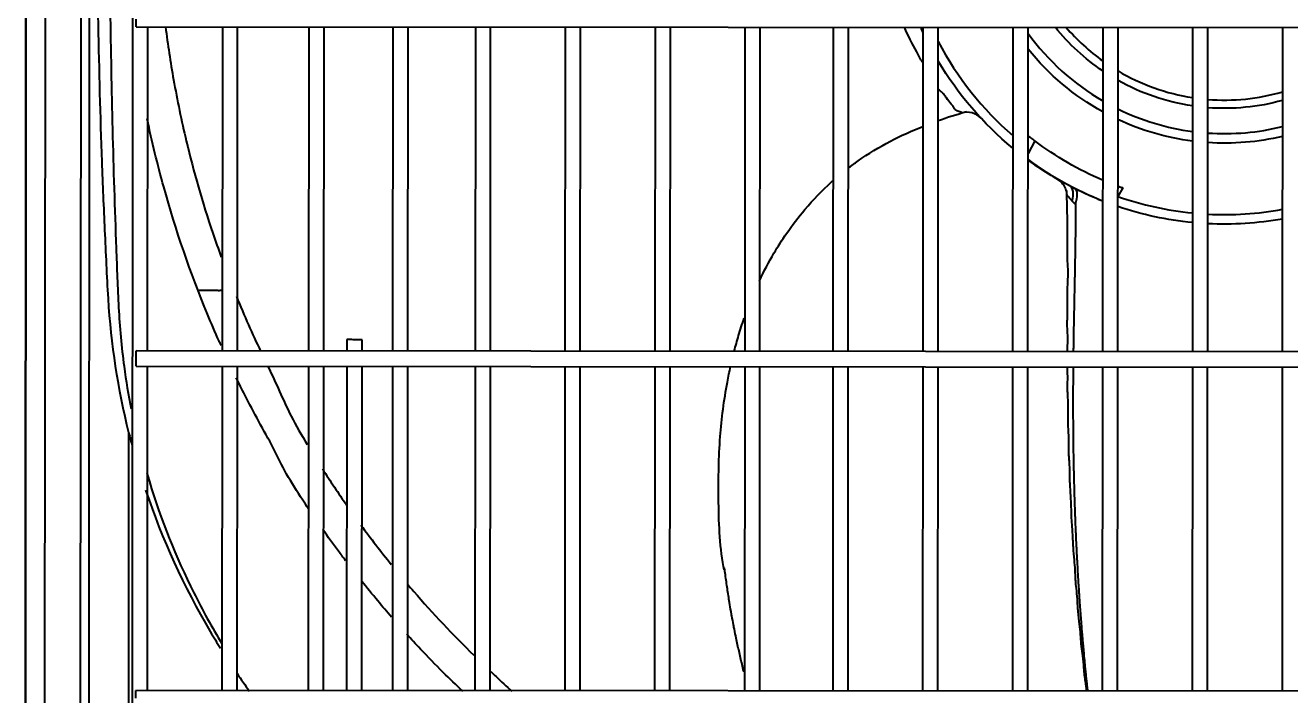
# Model space of a CAD drawing. Extents: x 58467 to 79089, y -33726 to -17391.
# Drawn here: x 78372.47 to 78405.56, y -20564.67 to -20547.14 of the extents above; entities that cross this region are included whole.
import ezdxf

# ---------------------------------------------------------------- set-up
doc = ezdxf.new("R2010")
doc.units = 0
doc.header["$LTSCALE"] = 100
doc.layers.add('+ENTE-ST-DOSEME USTU KONDDRENAJ', color=110, linetype='DOSEMEUSTUKONDENSDRENAJ_LINE', lineweight=40)
doc.linetypes.add('DOSEMEUSTUKONDENSDRENAJ_LINE', pattern='A,300,-40,["CD",Standard,S=15,R=0,X=-35,Y=-7.5],0', length=340)

# ---------------------------------------------------------------- blocks, each defined once
blk = doc.blocks.new('4. KAT')
at = {"color": 3}
for p, q in [((54063.06, -33274.579, -3.339), (54063.102, -33206.528, -3.339)), ((54063.102, -33206.574, -3.339), (54063.06, -33274.579, -3.339)), ((54063.102, -33206.574, -3.339), (54063.06, -33274.579, -3.339)), ((54063.601, -33206.528, -3.339), (54063.56, -33274.58, -3.339)), ((54064.504, -33268.145, -3.339), (54064.534, -33219.089, -3.339)), ((54064.746, -33219.177, -3.339), (54064.716, -33267.993, -3.339)), ((54065.879, -33220.922, -3.339), (54065.851, -33266.314, -3.339)), ((54065.962, -33248.257, -3.339), (54065.962, -33248.057, -3.339)), ((54065.962, -33248.257, -3.339), (54184.325, -33248.329, -3.339)), ((54066.257, -33256.736, -3.339), (54066.262, -33248.257, -3.339)), ((54068.212, -33248.258, -3.339), (54068.206, -33256.737, -3.339)), ((54068.606, -33256.738, -3.339), (54068.612, -33248.258, -3.339)), ((54070.471, -33248.26, -3.339), (54070.466, -33256.738, -3.339)), ((54070.865, -33256.739, -3.339), (54070.871, -33248.26, -3.339)), ((54072.67, -33248.261, -3.339), (54072.665, -33256.74, -3.339)), ((54073.065, -33256.74, -3.339), (54073.07, -33248.261, -3.339)), ((54074.827, -33248.262, -3.339), (54074.822, -33256.741, -3.339)), ((54075.222, -33256.741, -3.339), (54075.227, -33248.263, -3.339)), ((54077.176, -33248.264, -3.339), (54077.171, -33256.742, -3.339)), ((54077.571, -33256.743, -3.339), (54077.576, -33248.264, -3.339)), ((54079.526, -33248.265, -3.339), (54079.521, -33256.744, -3.339)), ((54079.921, -33256.744, -3.339), (54079.926, -33248.265, -3.339)), ((54081.876, -33248.267, -3.339), (54081.871, -33256.745, -3.339)), ((54082.27, -33256.745, -3.339), (54082.276, -33248.267, -3.339)), ((54084.182, -33248.268, -3.339), (54084.177, -33256.747, -3.339)), ((54084.577, -33256.747, -3.339), (54084.582, -33248.268, -3.339)), ((54086.532, -33248.269, -3.339), (54086.527, -33256.748, -3.339)), ((54086.927, -33256.748, -3.339), (54086.932, -33248.27, -3.339)), ((54088.882, -33248.271, -3.339), (54088.876, -33256.749, -3.339)), ((54089.276, -33256.75, -3.339), (54089.282, -33248.271, -3.339)), ((54091.231, -33248.272, -3.339), (54091.226, -33256.751, -3.339)), ((54091.626, -33256.751, -3.339), (54091.631, -33248.273, -3.339)), ((54093.581, -33248.274, -3.339), (54093.576, -33256.752, -3.339)), ((54093.976, -33256.753, -3.339), (54093.981, -33248.274, -3.339)), ((54095.93, -33248.275, -3.339), (54095.925, -33256.754, -3.339)), ((54088.042, -33250.642, -3.339), (54088.031, -33250.63, -3.339)), ((54089.28, -33251.154, -3.339), (54089.3, -33251.118, -3.339)), ((54089.46, -33251.242, -3.339), (54089.28, -33251.57, -3.339)), ((54091.753, -33252.466, -3.339), (54091.628, -33252.693, -3.339)), ((54068.101, -33255.151, -3.339), (54067.602, -33255.151, -3.339)), ((54071.465, -33256.439, -3.339), (54071.465, -33256.739, -3.339)), ((54071.865, -33256.74, -3.339), (54071.865, -33256.44, -3.339)), ((54065.956, -33256.936, -3.339), (54065.957, -33256.736, -3.339)), ((54065.956, -33257.136, -3.339), (54065.956, -33256.936, -3.339)), ((54184.319, -33256.808, -3.339), (54065.957, -33256.736, -3.339)), ((54065.956, -33257.136, -3.339), (54184.319, -33257.208, -3.339)), ((54066.251, -33265.615, -3.339), (54066.256, -33257.136, -3.339)), ((54068.206, -33257.137, -3.339), (54068.201, -33265.616, -3.339)), ((54068.601, -33265.616, -3.339), (54068.606, -33257.138, -3.339)), ((54070.465, -33257.138, -3.339), (54070.46, -33265.617, -3.339)), ((54070.86, -33265.617, -3.339), (54070.865, -33257.139, -3.339)), ((54071.465, -33257.139, -3.339), (54071.46, -33265.618, -3.339)), ((54071.86, -33265.618, -3.339), (54071.865, -33257.14, -3.339)), ((54072.665, -33257.14, -3.339), (54072.66, -33265.618, -3.339)), ((54073.06, -33265.618, -3.339), (54073.065, -33257.14, -3.339)), ((54074.821, -33257.141, -3.339), (54074.816, -33265.619, -3.339)), ((54075.216, -33265.62, -3.339), (54075.221, -33257.141, -3.339)), ((54077.171, -33257.142, -3.339), (54077.166, -33265.621, -3.339)), ((54077.566, -33265.621, -3.339), (54077.571, -33257.143, -3.339)), ((54079.521, -33257.144, -3.339), (54079.515, -33265.622, -3.339)), ((54079.915, -33265.623, -3.339), (54079.921, -33257.144, -3.339)), ((54081.87, -33257.145, -3.339), (54081.865, -33265.624, -3.339)), ((54082.265, -33265.624, -3.339), (54082.27, -33257.145, -3.339)), ((54084.177, -33257.147, -3.339), (54084.172, -33265.625, -3.339)), ((54084.572, -33265.625, -3.339), (54084.577, -33257.147, -3.339)), ((54086.527, -33257.148, -3.339), (54086.521, -33265.627, -3.339)), ((54086.921, -33265.627, -3.339), (54086.926, -33257.148, -3.339)), ((54088.876, -33257.149, -3.339), (54088.871, -33265.628, -3.339)), ((54089.271, -33265.628, -3.339), (54089.276, -33257.15, -3.339)), ((54091.226, -33257.151, -3.339), (54091.221, -33265.629, -3.339)), ((54091.621, -33265.63, -3.339), (54091.626, -33257.151, -3.339)), ((54093.575, -33257.152, -3.339), (54093.57, -33265.631, -3.339)), ((54093.97, -33265.631, -3.339), (54093.975, -33257.153, -3.339)), ((54095.925, -33257.154, -3.339), (54095.92, -33265.632, -3.339)), ((54065.764, -33267.559, -3.339), (54065.77, -33258.88, -3.339)), ((54075.216, -33265.132, -3.339), (54075.239, -33265.117, -3.339)), ((54184.314, -33265.687, -3.339), (54065.951, -33265.615, -3.339)), ((54065.951, -33265.815, -3.339), (54065.951, -33265.615, -3.339))]:
    blk.add_line(p, q, dxfattribs=at)
at = {"color": 3, "extrusion": (0, 0, -1)}
for radius, start, end in [(8.699, 334.9544, 335.9075), (5.671, 304.128, 321.2055), (6.582, 298.9136, 321.2224), (8.699, 309.5, 329.3225), (5.671, 278.4443, 299.3749), (5.671, 254.4874, 274.3774), (6.582, 277.2743, 295.0099), (8.191, 292.8743, 307.2082), (6.582, 256.6811, 273.7755), (8.699, 297.7046, 306.1661), (8.699, 275.5067, 288.6678), (8.699, 259.97, 272.8647)]:
    blk.add_arc((-54094.413, -33244.719, 3.339), radius, start, end, dxfattribs=at)
at = {"color": 3}
for centre, radius, start, end in [((54094.413, -33244.719, -3.339), 5.455, 220.6507, 234.3195), ((54094.413, -33244.719, -3.339), 8.449, 207.6919, 229.0906), ((54094.413, -33244.719, -3.339), 6.332, 215.8751, 239.832), ((54094.413, -33244.719, -3.339), 5.455, 239.337, 261.2182), ((54094.413, -33244.719, -3.339), 5.455, 265.4482, 286.1482), ((54094.413, -33244.719, -3.339), 6.332, 243.9326, 262.4389), ((54094.413, -33244.719, -3.339), 6.332, 266.0782, 283.8589), ((54094.413, -33244.719, -3.339), 8.691, 233.7985, 248.508), ((54094.413, -33244.719, -3.339), 8.449, 250.7519, 264.331), ((54094.413, -33244.719, -3.339), 8.449, 267.0506, 280.3304), ((54068.101, -33254.651, -3.339), 0.5, 269.9651, 282.2713)]:
    blk.add_arc(centre, radius, start, end, dxfattribs=at)
at = {"color": 3, "extrusion": (-5.02823e-06, 5.39341e-06, 1)}
blk.add_arc((54087.685, -33250.992, -3.792), 0.5, 43.0528, 106.4328, dxfattribs=at)
at = {"color": 3}
blk.add_ellipse((54090.136, -33252.863, -3.339), major_axis=(-0.232, -0.443), ratio=0.512974, start_param=1.938544, end_param=3.141593, dxfattribs=at)
for points, knots in [([(54065.77, -33258.88, -3.339), (54065.483, -33257.726, -3.339), (54065.305, -33256.554, -3.339), (54065.196, -33254.769, -3.339), (54065.17, -33254.173, -3.339), (54065.115, -33252.98, -3.339), (54065.091, -33252.383, -3.339), (54064.983, -33249.395, -3.339), (54064.941, -33246.998, -3.339), (54064.943, -33244.601, -3.339)], [0, 0, 0, 0, 0.25, 0.25, 0.375, 0.375, 0.5, 0.5, 1, 1, 1, 1]), ([(54065.262, -33244.721, -3.339), (54065.261, -33246.794, -3.339), (54065.287, -33248.867, -3.339), (54065.364, -33251.975, -3.339), (54065.397, -33253.011, -3.339), (54065.455, -33254.564, -3.339), (54065.472, -33255.082, -3.339), (54065.526, -33256.115, -3.339), (54065.574, -33256.628, -3.339), (54065.693, -33257.511, -3.339), (54065.754, -33257.883, -3.339), (54065.827, -33258.253, -3.339)], [0, 0, 0, 0, 0.45798, 0.45798, 0.686971, 0.686971, 0.801466, 0.801466, 0.915961, 0.915961, 1, 1, 1, 1]), ([(54066.725, -33248.258, -3.339), (54066.784, -33248.72, -3.339), (54066.935, -33249.714, -3.339), (54067.309, -33251.51, -3.339), (54067.752, -33253.059, -3.339), (54068.107, -33254.074, -3.339), (54068.184, -33254.285, -3.339)], [0, 0, 0, 0, 0.230715, 0.496584, 0.895571, 1, 1, 1, 1]), ([(54086.518, -33249.185, -3.339), (54086.466, -33249.095, -3.339), (54086.417, -33249.006, -3.339), (54086.251, -33248.702, -3.339), (54086.144, -33248.486, -3.339), (54086.047, -33248.27, -3.339)], [0, 0, 0, 0, 0.29522, 0.29522, 1, 1, 1, 1]), ([(54087.55, -33250.506, -3.339), (54087.549, -33250.504, -3.339), (54087.546, -33250.5, -3.339), (54087.526, -33250.493, -3.339), (54087.51, -33250.488, -3.339), (54087.46, -33250.474, -3.339), (54087.425, -33250.461, -3.339), (54087.365, -33250.418, -3.339), (54087.351, -33250.386, -3.339), (54087.313, -33250.329, -3.339), (54087.292, -33250.303, -3.339), (54087.224, -33250.227, -3.339), (54087.183, -33250.172, -3.339), (54087.125, -33250.089, -3.339), (54087.109, -33250.06, -3.339), (54087.069, -33250.007, -3.339), (54087.043, -33249.984, -3.339), (54086.986, -33249.937, -3.339), (54086.958, -33249.911, -3.339), (54086.932, -33249.884, -3.339)], [0, 0, 0, 0, 0.041274, 0.041274, 0.097669, 0.097669, 0.210461, 0.210461, 0.323252, 0.323252, 0.436043, 0.436043, 0.661626, 0.661626, 0.774417, 0.774417, 0.887208, 0.887208, 1, 1, 1, 1]), ([(54068.179, -33256.594, -3.339), (54068.161, -33256.555, -3.339), (54068.039, -33256.282, -3.339), (54067.459, -33254.93, -3.339), (54066.794, -33252.997, -3.339), (54066.373, -33251.264, -3.339), (54066.248, -33250.668, -3.339)], [0, 0, 0, 0, 0.02049, 0.143703, 0.707183, 1, 1, 1, 1]), ([(54084.572, -33251.957, -3.339), (54084.658, -33251.891, -3.339), (54085.01, -33251.632, -3.339), (54085.651, -33251.242, -3.339), (54086.238, -33250.977, -3.339), (54086.528, -33250.861, -3.339)], [0, 0, 0, 0, 0.146134, 0.586198, 1, 1, 1, 1]), ([(54089.3, -33251.118, -3.339), (54089.3, -33251.118, -3.339), (54089.303, -33251.12, -3.339), (54089.314, -33251.129, -3.339), (54089.323, -33251.136, -3.339), (54089.345, -33251.153, -3.339), (54089.358, -33251.164, -3.339), (54089.388, -33251.187, -3.339), (54089.405, -33251.2, -3.339), (54089.434, -33251.223, -3.339), (54089.447, -33251.233, -3.339), (54089.46, -33251.242, -3.339)], [0, 0, 0, 0, 0.211356, 0.211356, 0.422617, 0.422617, 0.635365, 0.635365, 0.851032, 0.851032, 1, 1, 1, 1]), ([(54082.256, -33254.899, -3.339), (54082.372, -33254.654, -3.339), (54082.592, -33254.234, -3.339), (54082.989, -33253.61, -3.339), (54083.475, -33252.972, -3.339), (54083.904, -33252.528, -3.339), (54084.166, -33252.293, -3.339), (54084.178, -33252.283, -3.339)], [0, 0, 0, 0, 0.250799, 0.438254, 0.680606, 0.985878, 1, 1, 1, 1]), ([(54090.085, -33252.275, -3.339), (54090.122, -33252.3, -3.339), (54090.192, -33252.362, -3.339), (54090.261, -33252.495, -3.339), (54090.295, -33252.603, -3.339), (54090.287, -33252.659, -3.339), (54090.287, -33252.661, -3.339)], [0, 0, 0, 0, 0.282713, 0.623797, 0.98945, 1, 1, 1, 1]), ([(54090.281, -33252.538, -3.339), (54090.288, -33252.733, -3.339), (54090.299, -33253.13, -3.339), (54090.302, -33253.551, -3.339), (54090.303, -33253.837, -3.339), (54090.302, -33253.96, -3.339), (54090.303, -33254.091, -3.339), (54090.301, -33254.2, -3.339), (54090.302, -33254.301, -3.339), (54090.308, -33254.463, -3.339), (54090.325, -33254.647, -3.339), (54090.309, -33254.927, -3.339), (54090.293, -33255.313, -3.339), (54090.304, -33255.622, -3.339), (54090.299, -33255.868, -3.339), (54090.296, -33255.994, -3.339), (54090.297, -33256.176, -3.339), (54090.315, -33256.372, -3.339), (54090.303, -33256.606, -3.339), (54090.3, -33256.718, -3.339), (54090.299, -33256.752, -3.339)], [0, 0, 0, 0, 0.133514, 0.270433, 0.286934, 0.326862, 0.357504, 0.38702, 0.40567, 0.425383, 0.498549, 0.559198, 0.624297, 0.752478, 0.802637, 0.822176, 0.83997, 0.924593, 0.976886, 1, 1, 1, 1]), ([(54090.521, -33252.891, -3.339), (54090.55, -33252.8, -3.339), (54090.566, -33252.715, -3.339), (54090.566, -33252.576, -3.339), (54090.551, -33252.523, -3.339), (54090.522, -33252.497, -3.339)], [0, 0, 0, 0, 0.5, 0.5, 1, 1, 1, 1]), ([(54090.522, -33252.497, -3.339), (54090.543, -33252.507, -3.339), (54090.563, -33252.517, -3.339), (54090.679, -33252.571, -3.339), (54090.777, -33252.614, -3.339), (54090.96, -33252.696, -3.339), (54091.047, -33252.734, -3.339), (54091.165, -33252.785, -3.339), (54091.197, -33252.799, -3.339), (54091.229, -33252.812, -3.339)], [0, 0, 0, 0, 0.087898, 0.087898, 0.500484, 0.500484, 0.864594, 0.864594, 1, 1, 1, 1]), ([(54091.629, -33252.422, -3.339), (54091.648, -33252.429, -3.339), (54091.667, -33252.436, -3.339), (54091.699, -33252.447, -3.339), (54091.714, -33252.452, -3.339), (54091.737, -33252.46, -3.339), (54091.745, -33252.463, -3.339), (54091.752, -33252.465, -3.339), (54091.753, -33252.466, -3.339), (54091.753, -33252.466, -3.339)], [0, 0, 0, 0, 0.272273, 0.272273, 0.55574, 0.55574, 0.835863, 0.835863, 1, 1, 1, 1]), ([(54090.431, -33252.815, -3.339), (54090.385, -33252.763, -3.339), (54090.341, -33252.712, -3.339), (54090.297, -33252.656, -3.339), (54090.288, -33252.647, -3.339), (54090.286, -33252.65, -3.339)], [0, 0, 0, 0, 0.677972, 0.677972, 1, 1, 1, 1]), ([(54090.519, -33252.904, -3.339), (54090.519, -33252.904, -3.339), (54090.519, -33252.904, -3.339), (54090.488, -33252.875, -3.339), (54090.459, -33252.845, -3.339), (54090.431, -33252.815, -3.339)], [0, 0, 0, 0, 0.000046, 0.000046, 1, 1, 1, 1]), ([(54090.519, -33252.904, -3.339), (54090.519, -33252.92, -3.339), (54090.519, -33252.962, -3.339), (54090.519, -33253.046, -3.339), (54090.52, -33253.138, -3.339), (54090.519, -33253.232, -3.339), (54090.519, -33253.315, -3.339), (54090.519, -33253.397, -3.339), (54090.518, -33253.493, -3.339), (54090.517, -33253.593, -3.339), (54090.516, -33253.705, -3.339), (54090.515, -33253.803, -3.339), (54090.514, -33253.91, -3.339), (54090.512, -33254.01, -3.339), (54090.51, -33254.111, -3.339), (54090.508, -33254.226, -3.339), (54090.507, -33254.328, -3.339), (54090.504, -33254.444, -3.339), (54090.502, -33254.562, -3.339), (54090.5, -33254.682, -3.339), (54090.498, -33254.787, -3.339), (54090.495, -33254.895, -3.339), (54090.493, -33255.018, -3.339), (54090.491, -33255.145, -3.339), (54090.488, -33255.271, -3.339), (54090.485, -33255.397, -3.339), (54090.483, -33255.521, -3.339), (54090.481, -33255.646, -3.339), (54090.478, -33255.77, -3.339), (54090.476, -33255.896, -3.339), (54090.473, -33256.021, -3.339), (54090.471, -33256.147, -3.339), (54090.469, -33256.273, -3.339), (54090.467, -33256.416, -3.339), (54090.465, -33256.546, -3.339), (54090.463, -33256.669, -3.339), (54090.462, -33256.727, -3.339), (54090.462, -33256.751, -3.339)], [0, 0, 0, 0, 0.014596, 0.03792, 0.072906, 0.09623, 0.119554, 0.142878, 0.166202, 0.201188, 0.224512, 0.259498, 0.282822, 0.306146, 0.341132, 0.364456, 0.399442, 0.422766, 0.457752, 0.492738, 0.516062, 0.539386, 0.574372, 0.609358, 0.632682, 0.667668, 0.702654, 0.725978, 0.760964, 0.79595, 0.819274, 0.85426, 0.889246, 0.91257, 0.959218, 0.982542, 1, 1, 1, 1]), ([(54068.58, -33255.312, -3.339), (54068.682, -33255.561, -3.339), (54068.884, -33256.037, -3.339), (54069.103, -33256.513, -3.339), (54069.211, -33256.741, -3.339)], [0, 0, 0, 0, 0.520207, 1, 1, 1, 1]), ([(54081.596, -33256.742, -3.339), (54081.632, -33256.605, -3.339), (54081.712, -33256.316, -3.339), (54081.804, -33256.03, -3.339), (54081.856, -33255.88, -3.339)], [0, 0, 0, 0, 0.471851, 1, 1, 1, 1]), ([(54071.865, -33256.44, -3.339), (54071.865, -33256.44, -3.339), (54071.863, -33256.44, -3.339), (54071.855, -33256.44, -3.339), (54071.846, -33256.44, -3.339), (54071.821, -33256.44, -3.339), (54071.806, -33256.44, -3.339), (54071.771, -33256.44, -3.339), (54071.75, -33256.44, -3.339), (54071.708, -33256.44, -3.339), (54071.685, -33256.44, -3.339), (54071.641, -33256.44, -3.339), (54071.618, -33256.44, -3.339), (54071.576, -33256.439, -3.339), (54071.556, -33256.439, -3.339), (54071.521, -33256.439, -3.339), (54071.506, -33256.439, -3.339), (54071.483, -33256.439, -3.339), (54071.474, -33256.439, -3.339), (54071.467, -33256.439, -3.339), (54071.465, -33256.439, -3.339), (54071.465, -33256.439, -3.339)], [0, 0, 0, 0, 0.072796, 0.072796, 0.180355, 0.180355, 0.287914, 0.287914, 0.395473, 0.395473, 0.503031, 0.503031, 0.61059, 0.61059, 0.718149, 0.718149, 0.825708, 0.825708, 0.933267, 0.933267, 1, 1, 1, 1]), ([(54069.405, -33257.142, -3.339), (54069.62, -33257.576, -3.339), (54069.89, -33258.26, -3.339), (54070.284, -33258.937, -3.339), (54070.434, -33259.185, -3.339)], [0, 0, 0, 0, 0.633004, 1, 1, 1, 1]), ([(54081.335, -33262.462, -3.339), (54081.329, -33262.433, -3.339), (54081.211, -33261.82, -3.339), (54081.176, -33260.649, -3.339), (54081.195, -33259.037, -3.339), (54081.346, -33257.885, -3.339), (54081.47, -33257.278, -3.339), (54081.5, -33257.143, -3.339)], [0, 0, 0, 0, 0.017033, 0.353101, 0.655124, 0.923021, 1, 1, 1, 1]), ([(54090.302, -33257.16, -3.339), (54090.303, -33257.216, -3.339), (54090.308, -33257.375, -3.339), (54090.306, -33257.54, -3.339), (54090.303, -33257.703, -3.339), (54090.304, -33257.786, -3.339), (54090.313, -33257.939, -3.339), (54090.321, -33258.117, -3.339), (54090.316, -33258.334, -3.339), (54090.315, -33258.586, -3.339), (54090.33, -33258.873, -3.339), (54090.339, -33259.102, -3.339), (54090.339, -33259.283, -3.339), (54090.338, -33259.406, -3.339), (54090.343, -33259.527, -3.339), (54090.357, -33259.694, -3.339), (54090.362, -33259.887, -3.339), (54090.364, -33260.108, -3.339), (54090.373, -33260.347, -3.339), (54090.393, -33260.6, -3.339), (54090.403, -33260.815, -3.339), (54090.406, -33260.988, -3.339), (54090.409, -33261.145, -3.339), (54090.432, -33261.351, -3.339), (54090.441, -33261.574, -3.339), (54090.449, -33261.788, -3.339), (54090.464, -33262.02, -3.339), (54090.489, -33262.265, -3.339), (54090.504, -33262.478, -3.339), (54090.511, -33262.653, -3.339), (54090.519, -33262.816, -3.339), (54090.547, -33263.027, -3.339), (54090.561, -33263.258, -3.339), (54090.575, -33263.477, -3.339), (54090.597, -33263.706, -3.339), (54090.626, -33263.945, -3.339), (54090.646, -33264.158, -3.339), (54090.657, -33264.338, -3.339), (54090.673, -33264.509, -3.339), (54090.709, -33264.727, -3.339), (54090.727, -33264.982, -3.339), (54090.75, -33265.209, -3.339), (54090.777, -33265.417, -3.339), (54090.797, -33265.548, -3.339), (54090.807, -33265.631, -3.339)], [0, 0, 0, 0, 0.020993, 0.060732, 0.0678, 0.074162, 0.086897, 0.117658, 0.135798, 0.155524, 0.197696, 0.23796, 0.254024, 0.266902, 0.278583, 0.291499, 0.323077, 0.341369, 0.36095, 0.402348, 0.440072, 0.454754, 0.466698, 0.490617, 0.521317, 0.539051, 0.558332, 0.59936, 0.637234, 0.652147, 0.664401, 0.689266, 0.720818, 0.739028, 0.758563, 0.799999, 0.837338, 0.851752, 0.864099, 0.891017, 0.924896, 0.944238, 0.965101, 1, 1, 1, 1]), ([(54090.458, -33257.153, -3.339), (54090.457, -33257.191, -3.339), (54090.457, -33257.263, -3.339), (54090.456, -33257.382, -3.339), (54090.455, -33257.511, -3.339), (54090.454, -33257.658, -3.339), (54090.453, -33257.803, -3.339), (54090.453, -33257.95, -3.339), (54090.453, -33258.098, -3.339), (54090.453, -33258.231, -3.339), (54090.454, -33258.383, -3.339), (54090.454, -33258.519, -3.339), (54090.455, -33258.687, -3.339), (54090.456, -33258.819, -3.339), (54090.457, -33258.984, -3.339), (54090.459, -33259.115, -3.339), (54090.461, -33259.279, -3.339), (54090.463, -33259.411, -3.339), (54090.466, -33259.575, -3.339), (54090.468, -33259.707, -3.339), (54090.472, -33259.874, -3.339), (54090.475, -33260.009, -3.339), (54090.479, -33260.179, -3.339), (54090.483, -33260.33, -3.339), (54090.487, -33260.496, -3.339), (54090.492, -33260.644, -3.339), (54090.497, -33260.791, -3.339), (54090.502, -33260.955, -3.339), (54090.508, -33261.102, -3.339), (54090.514, -33261.266, -3.339), (54090.52, -33261.414, -3.339), (54090.528, -33261.58, -3.339), (54090.534, -33261.731, -3.339), (54090.542, -33261.882, -3.339), (54090.55, -33262.047, -3.339), (54090.558, -33262.193, -3.339), (54090.567, -33262.355, -3.339), (54090.575, -33262.5, -3.339), (54090.584, -33262.662, -3.339), (54090.594, -33262.823, -3.339), (54090.604, -33262.968, -3.339), (54090.614, -33263.13, -3.339), (54090.624, -33263.277, -3.339), (54090.636, -33263.441, -3.339), (54090.647, -33263.588, -3.339), (54090.658, -33263.733, -3.339), (54090.67, -33263.892, -3.339), (54090.683, -33264.049, -3.339), (54090.696, -33264.207, -3.339), (54090.71, -33264.364, -3.339), (54090.722, -33264.505, -3.339), (54090.736, -33264.662, -3.339), (54090.749, -33264.804, -3.339), (54090.764, -33264.963, -3.339), (54090.779, -33265.106, -3.339), (54090.793, -33265.248, -3.339), (54090.809, -33265.404, -3.339), (54090.822, -33265.53, -3.339), (54090.831, -33265.61, -3.339), (54090.833, -33265.629, -3.339)], [0, 0, 0, 0, 0.013718, 0.025238, 0.042517, 0.059796, 0.077075, 0.094355, 0.111634, 0.128913, 0.140433, 0.163472, 0.174991, 0.19803, 0.20955, 0.232588, 0.244108, 0.267147, 0.278666, 0.301705, 0.313225, 0.336264, 0.347783, 0.370822, 0.388101, 0.405381, 0.42266, 0.439939, 0.462978, 0.474498, 0.497537, 0.514816, 0.532095, 0.549374, 0.566653, 0.589692, 0.601212, 0.624251, 0.64153, 0.658809, 0.681848, 0.693368, 0.716407, 0.733686, 0.750965, 0.768244, 0.785524, 0.808563, 0.825842, 0.843121, 0.86616, 0.877679, 0.900718, 0.917998, 0.935277, 0.952556, 0.969835, 0.992874, 1, 1, 1, 1]), ([(54070.459, -33260.855, -3.339), (54070.41, -33260.782, -3.339), (54070.212, -33260.485, -3.339), (54069.876, -33259.96, -3.339), (54069.554, -33259.274, -3.339), (54069.164, -33258.582, -3.339), (54068.841, -33257.971, -3.339), (54068.65, -33257.589, -3.339), (54068.577, -33257.441, -3.339)], [0, 0, 0, 0, 0.066649, 0.271122, 0.474015, 0.675325, 0.87505, 1, 1, 1, 1]), ([(54066.235, -33259.926, -3.339), (54066.257, -33260.002, -3.339), (54066.28, -33260.077, -3.339), (54066.606, -33261.144, -3.339), (54066.999, -33262.128, -3.339), (54067.692, -33263.514, -3.339), (54067.938, -33263.961, -3.339), (54068.201, -33264.396, -3.339)], [0, 0, 0, 0, 0.048488, 0.048488, 0.686498, 0.686498, 1, 1, 1, 1]), ([(54066.205, -33260.374, -3.339), (54066.639, -33261.666, -3.339), (54067.203, -33262.899, -3.339), (54067.985, -33264.221, -3.339), (54068.074, -33264.367, -3.339), (54068.165, -33264.512, -3.339)], [0, 0, 0, 0, 0.888615, 0.888615, 1, 1, 1, 1]), ([(54071.436, -33262.22, -3.339), (54071.373, -33262.137, -3.339), (54071.172, -33261.869, -3.339), (54070.974, -33261.597, -3.339), (54070.84, -33261.407, -3.339)], [0, 0, 0, 0, 0.307262, 1, 1, 1, 1]), ([(54081.847, -33265.127, -3.339), (54081.845, -33265.121, -3.339), (54081.83, -33265.058, -3.339), (54081.801, -33264.937, -3.339), (54081.761, -33264.764, -3.339), (54081.722, -33264.59, -3.339), (54081.684, -33264.418, -3.339), (54081.643, -33264.226, -3.339), (54081.608, -33264.052, -3.339), (54081.57, -33263.859, -3.339), (54081.541, -33263.703, -3.339), (54081.506, -33263.509, -3.339), (54081.476, -33263.333, -3.339), (54081.444, -33263.136, -3.339), (54081.416, -33262.956, -3.339), (54081.39, -33262.774, -3.339), (54081.365, -33262.592, -3.339), (54081.349, -33262.471, -3.339), (54081.342, -33262.411, -3.339)], [0, 0, 0, 0, 0.006903, 0.071665, 0.136426, 0.201188, 0.265949, 0.330711, 0.417059, 0.460233, 0.546582, 0.589756, 0.676105, 0.740866, 0.805628, 0.870389, 0.935151, 1, 1, 1, 1]), ([(54072.638, -33263.696, -3.339), (54072.517, -33263.556, -3.339), (54072.25, -33263.244, -3.339), (54071.989, -33262.925, -3.339), (54071.849, -33262.749, -3.339)], [0, 0, 0, 0, 0.451779, 1, 1, 1, 1]), ([(54073.049, -33262.827, -3.339), (54073.106, -33262.893, -3.339), (54073.653, -33263.532, -3.339), (54074.238, -33264.153, -3.339), (54074.788, -33264.695, -3.339)], [0, 0, 0, 0, 0.103466, 1, 1, 1, 1]), ([(54073.986, -33265.141, -3.339), (54073.787, -33264.939, -3.339), (54073.465, -33264.611, -3.339), (54073.153, -33264.273, -3.339), (54073.034, -33264.142, -3.339)], [0, 0, 0, 0, 0.616544, 1, 1, 1, 1]), ([(54075.23, -33265.122, -3.339), (54075.276, -33265.165, -3.339), (54075.459, -33265.337, -3.339), (54075.645, -33265.508, -3.339), (54075.785, -33265.635, -3.339)], [0, 0, 0, 0, 0.252005, 1, 1, 1, 1])]:
    blk.add_open_spline(points, degree=3, knots=knots, dxfattribs=at)
for points, degree in [([(54086.926, -33250.71, -3.339), (54087.169, -33250.623, -3.339), (54087.416, -33250.545, -3.339), (54087.667, -33250.476, -3.339)], 3), ([(54088.05, -33250.65, -3.339), (54088.054, -33250.655, -3.339), (54088.028, -33250.626, -3.339)], 2), ([(54090.368, -33252.42, -3.339), (54090.419, -33252.447, -3.339), (54090.47, -33252.472, -3.339), (54090.522, -33252.497, -3.339)], 3), ([(54090.521, -33252.891, -3.339), (54090.52, -33252.895, -3.339), (54090.519, -33252.9, -3.339), (54090.519, -33252.904, -3.339)], 3), ([(54065.77, -33258.88, -3.339), (54065.796, -33258.988, -3.339), (54065.825, -33259.098, -3.339), (54065.854, -33259.208, -3.339)], 3), ([(54070.83, -33259.822, -3.339), (54071.033, -33260.139, -3.339), (54071.244, -33260.454, -3.339), (54071.462, -33260.767, -3.339)], 3), ([(54071.837, -33261.29, -3.339), (54072.091, -33261.637, -3.339), (54072.356, -33261.981, -3.339), (54072.63, -33262.321, -3.339)], 3), ([(54068.597, -33265.17, -3.339), (54068.703, -33265.325, -3.339), (54068.811, -33265.478, -3.339), (54068.921, -33265.629, -3.339)], 3), ([(54074.499, -33265.635, -3.339), (54074.327, -33265.471, -3.339), (54074.156, -33265.306, -3.339), (54073.986, -33265.141, -3.339)], 3)]:
    blk.add_open_spline(points, degree=degree, dxfattribs=at)

msp = doc.modelspace()

# ---------------------------------------------------------------- block references
at = {"layer": '+ENTE-ST-DOSEME USTU KONDDRENAJ', "color": 3, "linetype": 'Continuous'}
msp.add_blockref('4. KAT', (24309.411, 12701.082), dxfattribs=at)

doc.saveas('drawing.dxf')
